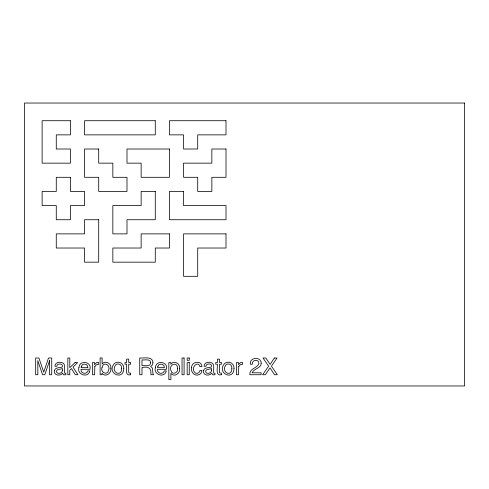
<?xml version="1.0" encoding="UTF-8"?>
<svg xmlns="http://www.w3.org/2000/svg" width="489" height="489" viewBox="0 0 489 489"><rect width="100%" height="100%" fill="white"/><g stroke="black" fill="none" stroke-linecap="round" stroke-linejoin="round"><path stroke-width="0.73" d="M49.609 360.619L49.56 374.733L51.718 374.733L51.718 358.003L48.503 358.003L43.729 372.147L38.924 358.003L35.679 358.003L35.679 374.733L37.842 374.733L37.781 360.619L42.592 374.733L44.835 374.733L49.609 360.619M177.495 368.559C178.723 373.083 171.529 375.479 170.924 370.369C168.619 364.067 177.807 361.151 177.495 368.559M102.06 367.398C99.939 372.129 107.439 376.029 108.552 370.454C111.015 365.014 103.265 360.931 102.06 367.398M110.856 368.4C111.816 373.248 105.196 377.826 102.005 373.174L102.005 374.733L100.117 374.733L100.117 357.942L102.109 357.942L102.109 364.018C105.221 359.873 111.822 363.559 110.856 368.4M123.784 368.376C123.699 381.139 106.406 373.4 113.98 364.005A5.037 5.037 0 0 1 116.92 362.294C120.594 361.377 124.194 364.641 123.784 368.376M191.615 367.453C190.288 372.031 195.025 377.025 199.518 374.458A4.187 4.187 0 0 0 201.364 372.514L201.957 370.417L199.964 370.417C199.726 372.251 198.021 373.743 196.138 373.254A2.512 2.512 0 0 1 194.475 372.08C190.692 367.936 197.69 359.947 199.964 366.634L201.957 366.634C201.878 360.106 191.413 361.322 191.615 367.453M234.005 368.376C233.913 381.139 216.621 373.4 224.194 364.005A5.037 5.037 0 0 1 227.141 362.294C230.808 361.377 234.414 364.641 234.005 368.376M78.949 367.465C76.486 374.666 88.222 378.523 89.817 370.906L87.8 370.906C86.81 374.965 80.214 373.614 81.046 369.287L89.988 369.287C91.944 361.536 79.432 359.684 78.949 367.465M155.447 367.465C152.984 374.666 164.726 378.523 166.315 370.906L164.304 370.906C163.308 374.965 156.712 373.614 157.55 369.287L166.486 369.287C168.448 361.536 155.93 359.684 155.447 367.465M179.585 368.364C180.661 373.174 174.28 377.801 170.899 373.364L170.899 379.598L168.846 379.598L168.846 362.594L170.838 362.594L170.838 364.207C173.809 359.843 180.49 363.535 179.585 368.364M150.691 362.728C150.734 367.062 144.524 365.362 141.999 365.668L141.999 359.947C144.518 360.338 150.581 358.406 150.691 362.728M54.389 370.729C53.435 375.43 60.33 376.561 62.561 373.119L63.533 374.806L65.862 374.788L65.862 373.278L64.64 373.15C63.668 369.886 66.638 363.449 61.626 362.441C58.9 361.695 54.719 362.783 54.951 366.261L56.865 366.261C56.913 363.798 60.061 363.535 61.767 364.439L62.513 365.961L62.024 367.147C59.481 367.826 55.074 367.318 54.389 370.729M203.51 370.729C202.556 375.43 209.445 376.561 211.676 373.119L212.654 374.806L214.977 374.788L214.977 373.278L213.754 373.15C212.782 369.886 215.753 363.449 210.747 362.441C208.014 361.695 203.84 362.783 204.066 366.261L205.979 366.261C206.034 363.798 209.176 363.535 210.887 364.439L211.633 365.961L211.138 367.147C208.595 367.826 204.194 367.318 203.51 370.729M261.193 363.254C261.169 368.578 253.705 368.364 252.202 372.795L261.114 372.795L261.114 374.733L249.916 374.733C249.054 368.235 257.642 368.364 258.925 363.345C259.005 358.712 251.45 359.727 252.397 364.207L250.313 364.207C249.17 357.104 261.315 356.267 261.193 363.254M121.645 368.437C121.834 377.673 110.642 372.257 115.38 365.405A2.787 2.787 0 0 1 117.238 364.06C119.903 363.296 121.987 365.906 121.645 368.437M231.859 368.437C232.049 377.673 220.863 372.257 225.594 365.405A2.787 2.787 0 0 1 227.452 364.06C230.123 363.296 232.202 365.906 231.859 368.437M152.99 362.514L152.372 364.971L150.63 366.512C153.809 367.667 152.036 371.622 153.185 373.987L153.632 374.733L150.85 374.733C151.59 368.193 148.601 366.084 141.999 367.557L141.999 374.733L139.732 374.733L139.732 358.003C143.687 358.382 152.751 355.974 152.99 362.514M62.458 370.179C62.623 372.966 58.197 374.623 56.626 372.282C55.691 368.657 60.489 369.611 62.458 368.529L62.458 370.179M211.572 370.179C211.737 372.966 207.312 374.623 205.747 372.282C204.805 368.657 209.604 369.611 211.572 368.529L211.572 370.179M94.823 366.493L94.615 374.733L92.562 374.733L92.562 362.532L94.511 362.532L94.511 364.641L96.688 362.483L98.497 362.318L98.497 364.482L96.455 364.672L94.823 366.493M238.754 366.493L238.546 374.733L236.499 374.733L236.499 362.532L238.443 362.532L238.443 364.641L240.625 362.483L242.434 362.318L242.434 364.482L240.386 364.672L238.754 366.493M81.388 366.224L81.101 367.661L87.879 367.661C88.283 363.871 82.562 362.661 81.388 366.224M157.886 366.224L157.605 367.661L164.383 367.661C164.781 363.871 159.066 362.661 157.886 366.224M274.36 358.003L270.124 364.403L265.851 358.003L263.015 358.003L268.632 366.157L262.636 374.733L265.374 374.733L270.007 367.856L274.518 374.733L277.33 374.733L271.444 366.157L277.061 358.003L274.36 358.003M75.055 362.532L69.793 367.716L69.793 358.003L67.824 358.003L67.824 374.733L69.793 374.733L69.793 370.155L71.51 368.584L75.318 374.733L77.934 374.733L73.002 367.105L77.678 362.532L75.055 362.532M130.655 374.733C124.432 376.536 126.944 367.312 126.633 364.207L124.982 364.207L124.982 362.532L126.633 362.532L126.633 359.128L128.705 359.128L128.705 362.532L130.655 362.532L130.655 364.207L128.705 364.207L128.705 372.172L129.139 373.028L130.655 373.119L130.655 374.733M221.413 374.733C215.191 376.536 217.703 367.312 217.397 364.207L215.741 364.207L215.741 362.532L217.397 362.532L217.397 359.128L219.469 359.128L219.469 362.532L221.413 362.532L221.413 364.207L219.469 364.207L219.469 372.172L219.897 373.028L221.413 373.119L221.413 374.733M464.55 103.038L24.45 103.038L24.45 385.962L464.55 385.962L464.55 103.038M70.416 120.722L42.127 120.722L42.127 163.155L70.416 163.155L70.416 149.011L56.272 149.011L56.272 134.866L70.416 134.866L70.416 120.722M155.282 120.722L84.56 120.722L84.56 134.866L155.282 134.866L155.282 120.722M226.004 120.722L169.426 120.722L169.426 134.866L183.571 134.866L183.571 149.011L197.715 149.011L197.715 134.866L226.004 134.866L226.004 120.722M98.705 149.011L84.56 149.011L84.56 177.299L98.705 177.299L98.705 191.443L126.993 191.443L126.993 177.299L112.849 177.299L112.849 163.155L98.705 163.155L98.705 149.011M169.426 149.011L126.993 149.011L126.993 163.155L141.138 163.155L141.138 177.299L169.426 177.299L169.426 149.011M226.004 149.011L211.859 149.011L211.859 163.155L183.571 163.155L183.571 177.299L197.715 177.299L197.715 191.443L211.859 191.443L211.859 177.299L226.004 177.299L226.004 149.011M70.416 177.299L56.272 177.299L56.272 191.443L42.127 191.443L42.127 205.588L56.272 205.588L56.272 219.732L70.416 219.732L70.416 205.588L84.56 205.588L84.56 191.443L70.416 191.443L70.416 177.299M155.282 191.443L141.138 191.443L141.138 205.588L112.849 205.588L112.849 233.876L126.993 233.876L126.993 219.732L155.282 219.732L155.282 191.443M183.571 191.443L169.426 191.443L169.426 219.732L226.004 219.732L226.004 205.588L183.571 205.588L183.571 191.443M98.705 219.732L84.56 219.732L84.56 233.876L56.272 233.876L56.272 248.021L84.56 248.021L84.56 262.165L98.705 262.165L98.705 219.732M169.426 233.876L141.138 233.876L141.138 248.021L112.849 248.021L112.849 262.165L155.282 262.165L155.282 248.021L169.426 248.021L169.426 233.876M226.004 233.876L183.571 233.876L183.571 276.309L197.715 276.309L197.715 248.021L226.004 248.021L226.004 233.876M184.09 358.003L182.036 358.003L182.036 374.733L184.09 374.733L184.09 358.003M189.249 358.003L187.165 358.003L187.165 360.326L189.249 360.326L189.249 358.003M189.249 362.594L187.165 362.594L187.165 374.733L189.249 374.733L189.249 362.594"/></g></svg>
